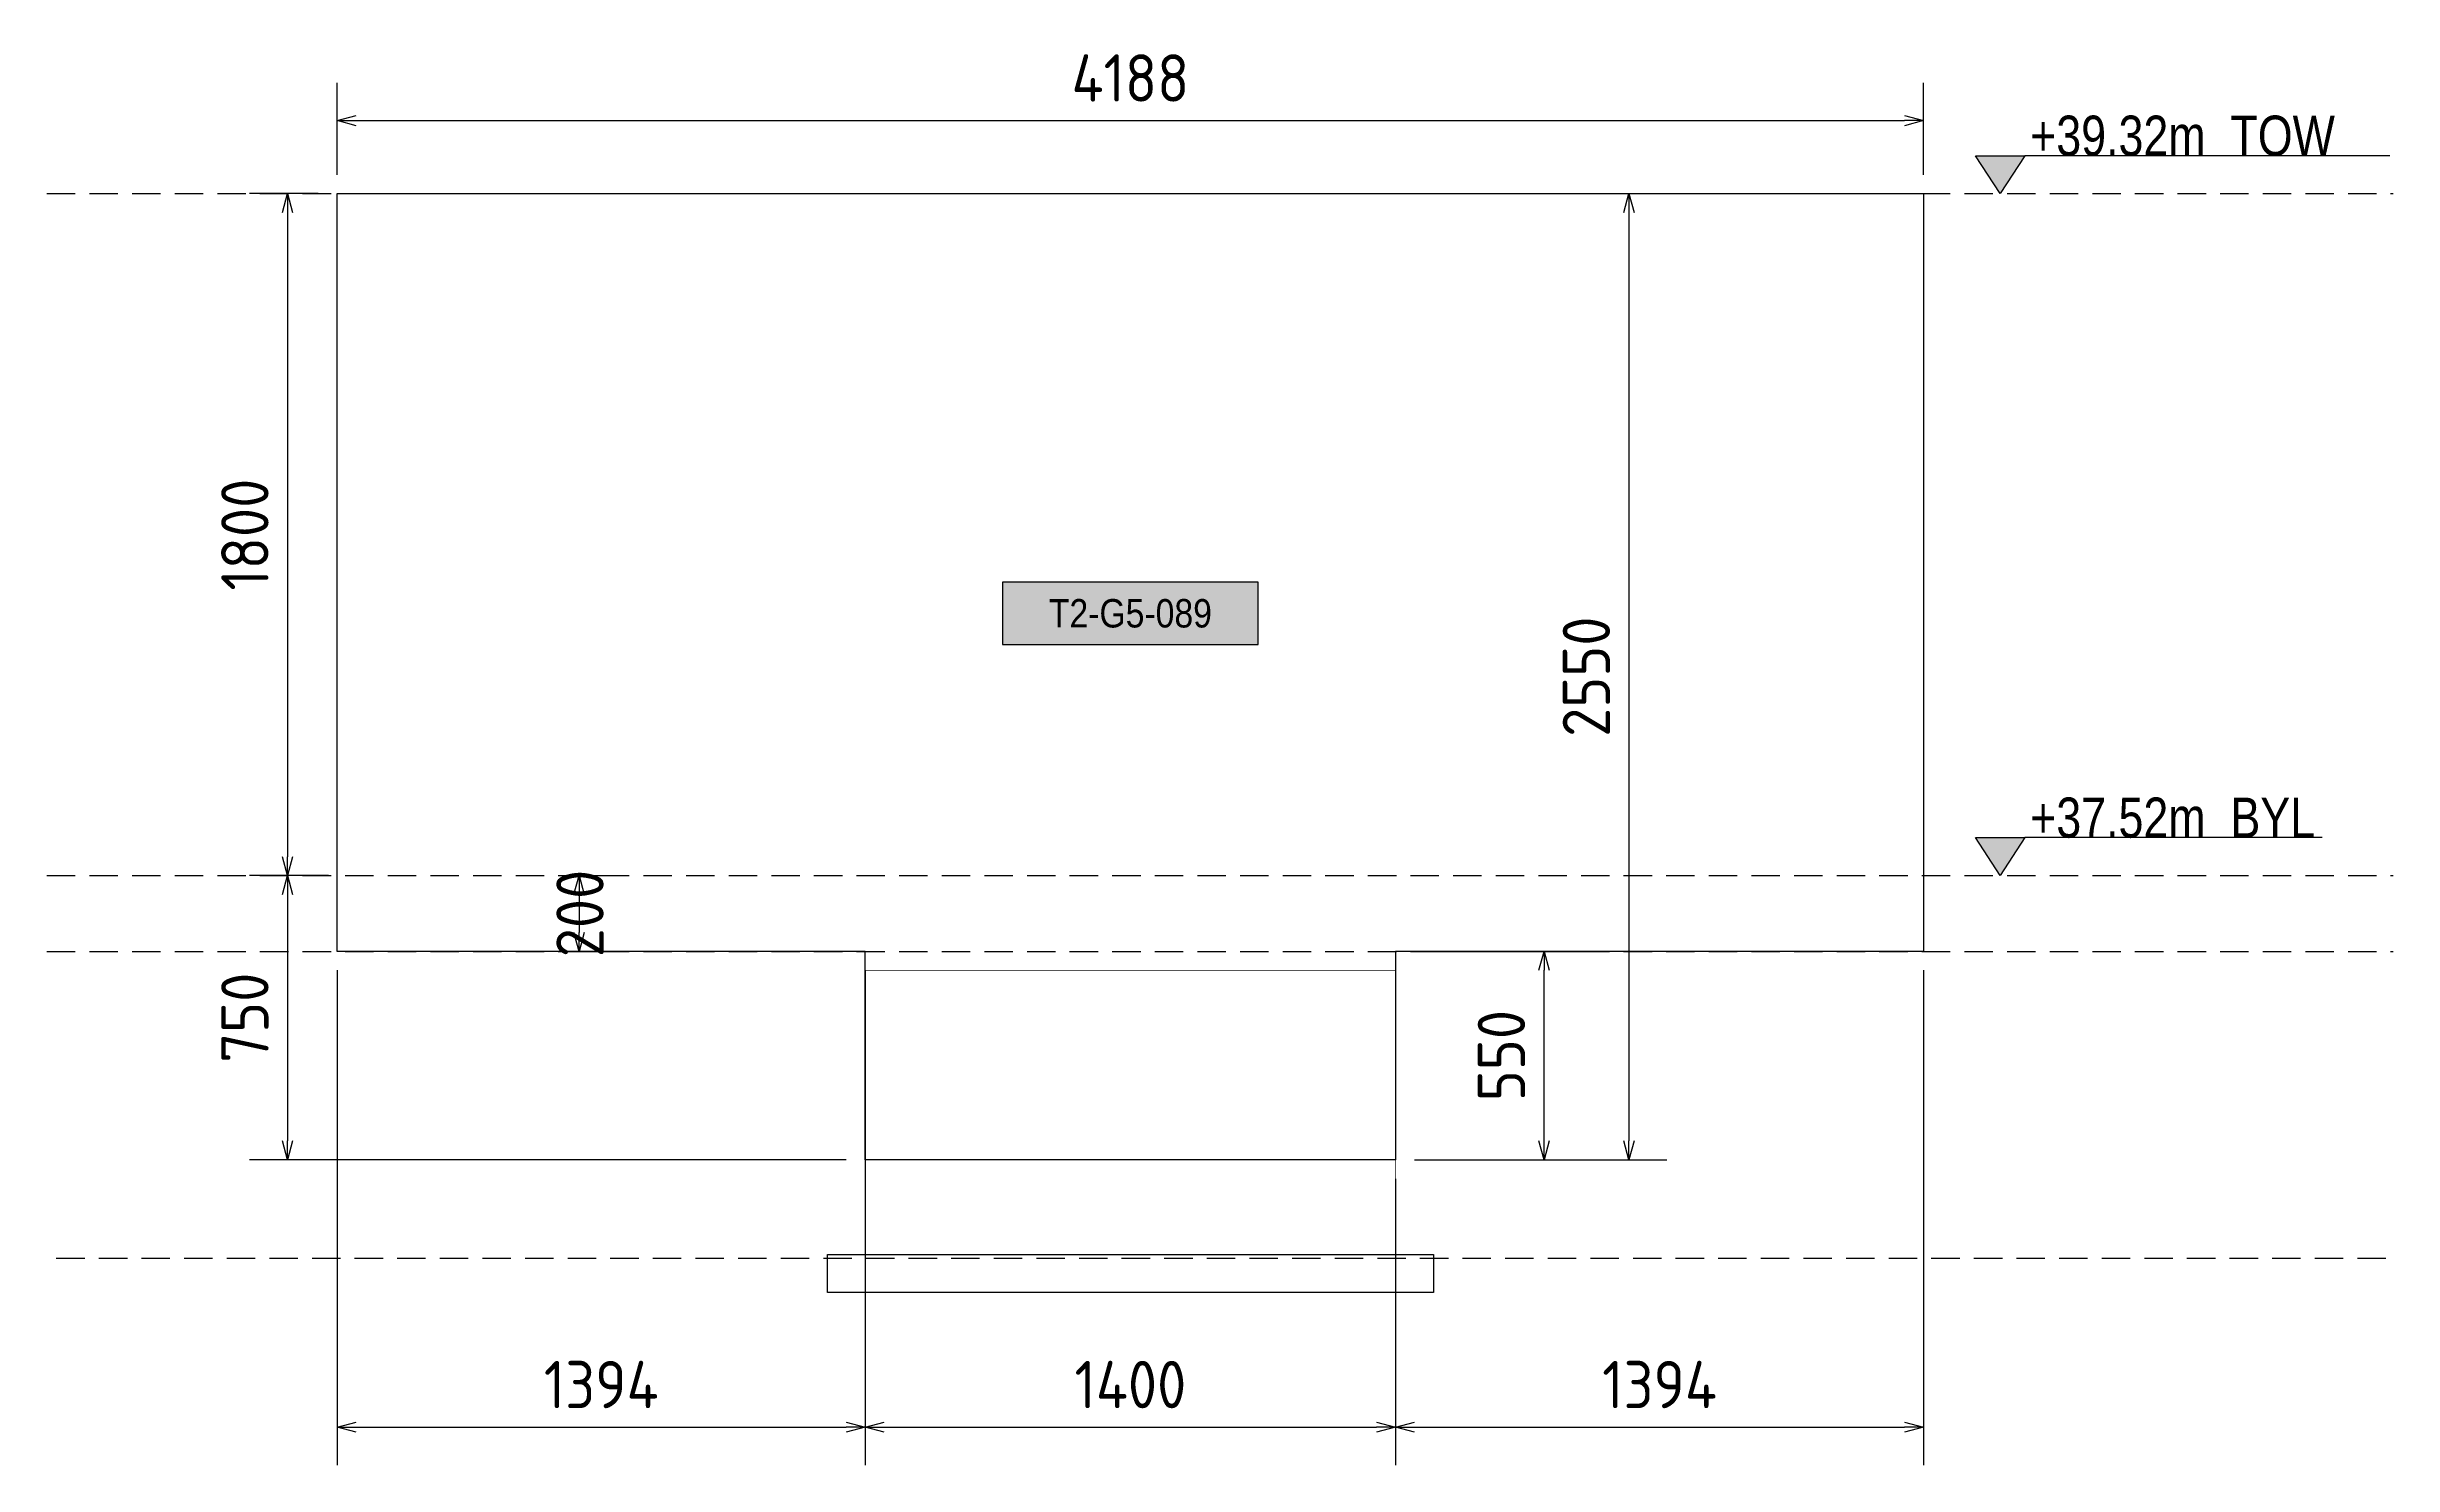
# Model space of a CAD drawing. Header units: centimetres. Extents: x -6122352 to 4157695, y -1694241 to 1947892.
# Drawn here: x 3565212 to 3571406, y 556057 to 559800 of the extents above; entities that cross this region are included whole.
import ezdxf
from ezdxf.enums import TextEntityAlignment as Align

# ---------------------------------------------------------------- set-up
doc = ezdxf.new("R2010")
doc.units = ezdxf.units.CM
doc.header["$MEASUREMENT"] = 0
doc.header["$PDMODE"] = 66
doc.header["$PDSIZE"] = 100
doc.linetypes.add('DASHED2', pattern=[0.375, 0.25, -0.125])
doc.linetypes.add('HIDDEN', pattern=[0.375, 0.25, -0.125])
for name, color, linetype in [('00-MI-DIM', 7, 'Continuous'), ('@MI-TYPE-02', 6, 'Continuous'), ('JML-Dimension', 1, 'Continuous'), ('PANEL-TAGS', 7, 'Continuous'), ('SECTION', 130, 'Continuous')]:
    doc.layers.add(name, color=color, linetype=linetype)
doc.styles.add('PANELTAG_STYLE', font='arial.ttf')
doc.styles.add('Schueco-BEMSTIL', font='isocpeur.ttf', dxfattribs={"width": 0.9})
doc.styles.add('txt-Pisa-std', font='arial.ttf', dxfattribs={"width": 0.8})
doc.dimstyles.new('MI- JWC-TXT-2.5 MM', dxfattribs={"dimscale": 1.5, "dimtxt": 2.5, "dimasz": 1, "dimexe": 2, "dimexo": 1, "dimgap": 1, "dimtad": 1, "dimdec": 0, "dimdsep": 46, "dimtxsty": 'Schueco-BEMSTIL', "dimblk": 'OPEN30', "dimcen": 0, "dimdle": 2, "dimclrd": 140, "dimclre": 8, "dimclrt": 40, "dimadec": 0, "dimazin": 2, "dimtfac": 1, "dimtdec": 0, "dimtix": 1, "dimtmove": 2, "dimatfit": 3, "dimldrblk": 'OPEN', "dimfxl": 2, "dimlwd": -1, "dimlwe": -1, "dimarcsym": 0})

# ---------------------------------------------------------------- blocks, each defined once
blk = doc.blocks.new('_Open30')
at = {"color": 0, "linetype": 'ByBlock', "lineweight": -2}
for p, q in [((-1, 0.27), (0, 0)), ((0, 0), (-1, -0.27)), ((0, 0), (-1, 0))]:
    blk.add_line(p, q, dxfattribs=at)
blk = doc.blocks.new('*D3303')
at = {"layer": '00-MI-DIM', "color": 8, "transparency": 16777216}
for p, q in [((3565978.3, 559462.8), (3565978.3, 559705.6)), ((3570166.3, 559462.8), (3570166.3, 559705.6))]:
    blk.add_line(p, q, dxfattribs=at)
at = {"layer": '00-MI-DIM', "color": 140, "transparency": 16777216}
blk.add_line((3566028.3, 559605.6), (3570116.3, 559605.6), dxfattribs=at)
at = {"layer": 'Defpoints', "color": 0, "transparency": 16777216}
for p in [(3570166.3, 559605.6), (3565978.3, 559412.8), (3570166.3, 559412.8)]:
    blk.add_point(p, dxfattribs=at)
at = {"layer": '00-MI-DIM', "color": 140, "transparency": 16777216, "xscale": 50, "yscale": 50, "zscale": 50, "rotation": 180}
blk.add_blockref('_Open30', (3565978.3, 559605.6), dxfattribs=at)
at = {"layer": '00-MI-DIM', "color": 140, "transparency": 16777216, "xscale": 50, "yscale": 50, "zscale": 50}
blk.add_blockref('_Open30', (3570166.3, 559605.6), dxfattribs=at)
at = {"layer": '00-MI-DIM', "color": 40, "transparency": 16777216, "insert": (3568072.3, 559718.1), "char_height": 125, "attachment_point": 5, "style": 'Schueco-BEMSTIL'}
blk.add_mtext('4188', dxfattribs=at)
blk = doc.blocks.new('_Open')
at = {"color": 0, "linetype": 'ByBlock', "lineweight": -2}
for p, q in [((-1, 0.2), (0, 0)), ((-1, -0.2), (0, 0)), ((0, 0), (-1, 0))]:
    blk.add_line(p, q, dxfattribs=at)
blk = doc.blocks.new('*D3304')
at = {"layer": '00-MI-DIM', "color": 8, "transparency": 16777216}
for p, q in [((3565928.3, 559412.8), (3565747, 559412.8)), ((3565955.3, 557612.8), (3565747, 557612.8))]:
    blk.add_line(p, q, dxfattribs=at)
at = {"layer": '00-MI-DIM', "color": 140, "transparency": 16777216}
blk.add_line((3565847, 559362.8), (3565847, 557662.8), dxfattribs=at)
at = {"layer": 'Defpoints', "color": 0, "transparency": 16777216}
for p in [(3565978.3, 559412.8), (3565847, 557612.8), (3566005.3, 557612.8)]:
    blk.add_point(p, dxfattribs=at)
at = {"layer": '00-MI-DIM', "color": 140, "transparency": 16777216, "xscale": 50, "yscale": 50, "zscale": 50}
for p, rotation in [((3565847, 559412.8), 90), ((3565847, 557612.8), 270)]:
    blk.add_blockref('_Open30', p, dxfattribs=dict(at, rotation=rotation))
at = {"layer": '00-MI-DIM', "color": 40, "transparency": 16777216, "insert": (3565734.5, 558512.8), "char_height": 125, "attachment_point": 5, "rotation": 90, "style": 'Schueco-BEMSTIL'}
blk.add_mtext('1800', dxfattribs=at)
blk = doc.blocks.new('*D3305')
at = {"layer": '00-MI-DIM', "color": 8, "transparency": 16777216}
for p, q in [((3565928.3, 557612.8), (3565747, 557612.8)), ((3567322.3, 556862.8), (3565747, 556862.8))]:
    blk.add_line(p, q, dxfattribs=at)
at = {"layer": '00-MI-DIM', "color": 140, "transparency": 16777216}
blk.add_line((3565847, 557562.8), (3565847, 556912.8), dxfattribs=at)
at = {"layer": 'Defpoints', "color": 0, "transparency": 16777216}
for p in [(3565978.3, 557612.8), (3565847, 556862.8), (3567372.3, 556862.8)]:
    blk.add_point(p, dxfattribs=at)
at = {"layer": '00-MI-DIM', "color": 140, "transparency": 16777216, "xscale": 50, "yscale": 50, "zscale": 50}
for p, rotation in [((3565847, 557612.8), 90), ((3565847, 556862.8), 270)]:
    blk.add_blockref('_Open30', p, dxfattribs=dict(at, rotation=rotation))
at = {"layer": '00-MI-DIM', "color": 40, "transparency": 16777216, "insert": (3565734.5, 557237.8), "char_height": 125, "attachment_point": 5, "rotation": 90, "style": 'Schueco-BEMSTIL'}
blk.add_mtext('750', dxfattribs=at)
blk = doc.blocks.new('*D3306')
at = {"layer": '00-MI-DIM', "color": 8, "transparency": 16777216}
for p, q in [((3566637.9, 557612.8), (3566716.7, 557612.8)), ((3566637.9, 557412.8), (3566716.7, 557412.8))]:
    blk.add_line(p, q, dxfattribs=at)
at = {"layer": '00-MI-DIM', "color": 140, "transparency": 16777216}
blk.add_line((3566616.7, 557562.8), (3566616.7, 557462.8), dxfattribs=at)
at = {"layer": 'Defpoints', "color": 0, "transparency": 16777216}
for p in [(3566587.9, 557612.8), (3566587.9, 557412.8), (3566616.7, 557412.8)]:
    blk.add_point(p, dxfattribs=at)
at = {"layer": '00-MI-DIM', "color": 140, "transparency": 16777216, "xscale": 50, "yscale": 50, "zscale": 50}
for p, rotation in [((3566616.7, 557612.8), 90), ((3566616.7, 557412.8), 270)]:
    blk.add_blockref('_Open30', p, dxfattribs=dict(at, rotation=rotation))
at = {"layer": '00-MI-DIM', "color": 40, "transparency": 16777216, "insert": (3566619.2, 557512.8), "char_height": 125, "attachment_point": 5, "rotation": 90, "style": 'Schueco-BEMSTIL'}
blk.add_mtext('200', dxfattribs=at)
blk = doc.blocks.new('*D3307')
at = {"layer": '00-MI-DIM', "color": 8, "transparency": 16777216}
for p, q in [((3569382.7, 559412.8), (3569488.5, 559412.8)), ((3568822.3, 556862.8), (3569488.5, 556862.8))]:
    blk.add_line(p, q, dxfattribs=at)
at = {"layer": '00-MI-DIM', "color": 140, "transparency": 16777216}
blk.add_line((3569388.5, 559362.8), (3569388.5, 556912.8), dxfattribs=at)
at = {"layer": 'Defpoints', "color": 0, "transparency": 16777216}
for p in [(3569332.7, 559412.8), (3568772.3, 556862.8), (3569388.5, 556862.8)]:
    blk.add_point(p, dxfattribs=at)
at = {"layer": '00-MI-DIM', "color": 140, "transparency": 16777216, "xscale": 50, "yscale": 50, "zscale": 50}
for p, rotation in [((3569388.5, 559412.8), 90), ((3569388.5, 556862.8), 270)]:
    blk.add_blockref('_Open30', p, dxfattribs=dict(at, rotation=rotation))
at = {"layer": '00-MI-DIM', "color": 40, "transparency": 16777216, "insert": (3569276, 558137.8), "char_height": 125, "attachment_point": 5, "rotation": 90, "style": 'Schueco-BEMSTIL'}
blk.add_mtext('2550', dxfattribs=at)
blk = doc.blocks.new('*D3308')
at = {"layer": '00-MI-DIM', "color": 8, "transparency": 16777216}
for p, q in [((3565978.3, 557362.8), (3565978.3, 556056.9)), ((3567372.3, 557362.8), (3567372.3, 556056.9))]:
    blk.add_line(p, q, dxfattribs=at)
at = {"layer": '00-MI-DIM', "color": 140, "transparency": 16777216}
blk.add_line((3566028.3, 556156.9), (3567322.3, 556156.9), dxfattribs=at)
at = {"layer": 'Defpoints', "color": 0, "transparency": 16777216}
for p in [(3565978.3, 557412.8), (3567372.3, 557412.8), (3567372.3, 556156.9)]:
    blk.add_point(p, dxfattribs=at)
at = {"layer": '00-MI-DIM', "color": 140, "transparency": 16777216, "xscale": 50, "yscale": 50, "zscale": 50, "rotation": 180}
blk.add_blockref('_Open30', (3565978.3, 556156.9), dxfattribs=at)
at = {"layer": '00-MI-DIM', "color": 140, "transparency": 16777216, "xscale": 50, "yscale": 50, "zscale": 50}
blk.add_blockref('_Open30', (3567372.3, 556156.9), dxfattribs=at)
at = {"layer": '00-MI-DIM', "color": 40, "transparency": 16777216, "insert": (3566675.3, 556269.4), "char_height": 125, "attachment_point": 5, "style": 'Schueco-BEMSTIL'}
blk.add_mtext('1394', dxfattribs=at)
blk = doc.blocks.new('*D3309')
at = {"layer": '00-MI-DIM', "color": 8, "transparency": 16777216}
for p, q in [((3567372.3, 557362.8), (3567372.3, 556056.9)), ((3568772.3, 556812.8), (3568772.3, 556056.9))]:
    blk.add_line(p, q, dxfattribs=at)
at = {"layer": '00-MI-DIM', "color": 140, "transparency": 16777216}
blk.add_line((3567422.3, 556156.9), (3568722.3, 556156.9), dxfattribs=at)
at = {"layer": 'Defpoints', "color": 0, "transparency": 16777216}
for p in [(3567372.3, 557412.8), (3568772.3, 556862.8), (3568772.3, 556156.9)]:
    blk.add_point(p, dxfattribs=at)
at = {"layer": '00-MI-DIM', "color": 140, "transparency": 16777216, "xscale": 50, "yscale": 50, "zscale": 50, "rotation": 180}
blk.add_blockref('_Open30', (3567372.3, 556156.9), dxfattribs=at)
at = {"layer": '00-MI-DIM', "color": 140, "transparency": 16777216, "xscale": 50, "yscale": 50, "zscale": 50}
blk.add_blockref('_Open30', (3568772.3, 556156.9), dxfattribs=at)
at = {"layer": '00-MI-DIM', "color": 40, "transparency": 16777216, "insert": (3568072.3, 556269.4), "char_height": 125, "attachment_point": 5, "style": 'Schueco-BEMSTIL'}
blk.add_mtext('1400', dxfattribs=at)
blk = doc.blocks.new('*D3310')
at = {"layer": '00-MI-DIM', "color": 8, "transparency": 16777216}
for p, q in [((3570166.3, 557362.8), (3570166.3, 556056.9)), ((3568772.3, 556812.8), (3568772.3, 556056.9))]:
    blk.add_line(p, q, dxfattribs=at)
at = {"layer": '00-MI-DIM', "color": 140, "transparency": 16777216}
blk.add_line((3568822.3, 556156.9), (3570116.3, 556156.9), dxfattribs=at)
at = {"layer": 'Defpoints', "color": 0, "transparency": 16777216}
for p in [(3570166.3, 557412.8), (3568772.3, 556862.8), (3570166.3, 556156.9)]:
    blk.add_point(p, dxfattribs=at)
at = {"layer": '00-MI-DIM', "color": 140, "transparency": 16777216, "xscale": 50, "yscale": 50, "zscale": 50, "rotation": 180}
blk.add_blockref('_Open30', (3568772.3, 556156.9), dxfattribs=at)
at = {"layer": '00-MI-DIM', "color": 140, "transparency": 16777216, "xscale": 50, "yscale": 50, "zscale": 50}
blk.add_blockref('_Open30', (3570166.3, 556156.9), dxfattribs=at)
at = {"layer": '00-MI-DIM', "color": 40, "transparency": 16777216, "insert": (3569469.3, 556269.4), "char_height": 125, "attachment_point": 5, "style": 'Schueco-BEMSTIL'}
blk.add_mtext('1394', dxfattribs=at)
blk = doc.blocks.new('*D3311')
at = {"layer": '@MI-TYPE-02', "color": 8, "transparency": 16777216}
for p, q in [((3568822.3, 557412.8), (3569264.2, 557412.8)), ((3568822.3, 556862.8), (3569264.2, 556862.8))]:
    blk.add_line(p, q, dxfattribs=at)
at = {"layer": '@MI-TYPE-02', "color": 140, "transparency": 16777216}
blk.add_line((3569164.2, 556912.8), (3569164.2, 557362.8), dxfattribs=at)
at = {"layer": 'Defpoints', "color": 0, "transparency": 16777216}
for p in [(3568772.3, 557412.8), (3569164.2, 557412.8), (3568772.3, 556862.8)]:
    blk.add_point(p, dxfattribs=at)
at = {"layer": '@MI-TYPE-02', "color": 140, "transparency": 16777216, "xscale": 50, "yscale": 50, "zscale": 50}
for p, rotation in [((3569164.2, 557412.8), 90), ((3569164.2, 556862.8), 270)]:
    blk.add_blockref('_Open30', p, dxfattribs=dict(at, rotation=rotation))
at = {"layer": '@MI-TYPE-02', "color": 40, "transparency": 16777216, "insert": (3569051.7, 557137.8), "char_height": 125, "attachment_point": 5, "rotation": 90, "style": 'Schueco-BEMSTIL'}
blk.add_mtext('550', dxfattribs=at)
blk = doc.blocks.new('PANELTAG')
at = {"layer": 'PANEL-TAGS', "color": 1}
blk.add_lwpolyline([(-13.5, -3.3), (13.5, -3.3), (13.5, 3.3), (-13.5, 3.3)], close=True, dxfattribs=at)
at = {"layer": 'PANEL-TAGS', "color": 40, "true_color": 0xffd700}
blk.add_solid([(-13.5, -3.3), (13.5, -3.3), (-13.5, 3.3), (13.5, 3.3)], dxfattribs=at)
at = {"layer": 'PANEL-TAGS', "color": 5, "style": 'PANELTAG_STYLE', "width": 0.85}
blk.add_attdef('TAGNO', text='', height=3, dxfattribs=at).set_placement((0, 0), align=Align.MIDDLE)
blk = doc.blocks.new('*U3095')
at = {"layer": 'JML-Dimension'}
h = blk.add_hatch(color=10, dxfattribs=at)
h.dxf.hatch_style = 1
h.paths.add_polyline_path([(0, 0), (-1.54, 2.37), (1.54, 2.37)])
blk.add_line((20.09, 2.37), (1.54, 2.37), dxfattribs=at)
blk.add_lwpolyline([(0, 0), (-1.54, 2.37), (1.54, 2.37), (0, 0)], dxfattribs=at)
at = {"color": 5, "style": 'txt-Pisa-std', "width": 0.8}
blk.add_attdef('+0.0', text='', height=2.5, dxfattribs=at).set_placement((1.87, 2.37), align=Align.BOTTOM_LEFT)
blk = doc.blocks.new('*U1106')
at = {"layer": 'JML-Dimension'}
h = blk.add_hatch(color=10, dxfattribs=at)
h.dxf.hatch_style = 1
h.paths.add_polyline_path([(0, 0), (-1.54, 2.37), (1.54, 2.37)])
blk.add_line((24.31, 2.37), (1.54, 2.37), dxfattribs=at)
blk.add_lwpolyline([(0, 0), (-1.54, 2.37), (1.54, 2.37), (0, 0)], dxfattribs=at)
at = {"color": 5, "style": 'txt-Pisa-std', "width": 0.8}
blk.add_attdef('+0.0', text='', height=2.5, dxfattribs=at).set_placement((1.87, 2.37), align=Align.BOTTOM_LEFT)
blk = doc.blocks.new('T3-FOOTING ELEVATION')
at = {"color": 6, "linetype": 'HIDDEN', "ltscale": 5, "const_width": 2}
blk.add_lwpolyline([(30306558.2, 1676365.9), (30306558.2, 1676865.9), (30307958.2, 1676865.9), (30307958.2, 1676365.9)], dxfattribs=at)
at = {"color": 6, "ltscale": 20, "const_width": 2}
blk.add_lwpolyline([(30306558.2, 1676365.9), (30307958.2, 1676365.9), (30307958.2, 1676115.9), (30306558.2, 1676115.9)], close=True, dxfattribs=at)
at = {"color": 8, "ltscale": 20}
blk.add_lwpolyline([(30306458.2, 1676115.9), (30308058.2, 1676115.9), (30308058.2, 1676015.9), (30306458.2, 1676015.9)], close=True, dxfattribs=at)

msp = doc.modelspace()

# ---------------------------------------------------------------- linework, layer by layer
at = {"layer": '@MI-TYPE-02', "color": 160, "linetype": 'DASHED2', "ltscale": 300}
for points in [[(3565211.89912, 559412.79632), (3571405.77229, 559412.79632)], [(3565211.89912, 557612.79632), (3571405.77229, 557612.79632)], [(3565211.89912, 557412.79632), (3571405.77229, 557412.79632)], [(3565236.72259, 556602.79632), (3571405.77229, 556602.79632)]]:
    msp.add_lwpolyline(points, dxfattribs=at)
at = {"layer": '@MI-TYPE-02', "color": 30}
msp.add_lwpolyline([(3565978.27298, 559412.79632), (3570166.27298, 559412.79632), (3570166.27298, 557412.79632), (3568772.27298, 557412.79632), (3568772.27298, 556862.79632), (3567372.27298, 556862.79632), (3567372.27298, 557412.79632), (3565978.27298, 557412.79632)], close=True, dxfattribs=at)

# ---------------------------------------------------------------- block references
at = {"color": 2}
msp.add_blockref('T3-FOOTING ELEVATION', (-26739185.88859, -1119503.07744), dxfattribs=at)
at = {"layer": 'PANEL-TAGS', "color": 94}
ref = msp.add_blockref('PANELTAG', (3568072.27298, 558305.21907), dxfattribs=dict(at, xscale=25, yscale=25, zscale=25))
ref.add_attrib('TAGNO', 'T2-G5-089', dxfattribs={"color": 5, "height": 75, "style": 'PANELTAG_STYLE', "width": 0.85}).set_placement((3568072.27298, 558305.21907), align=Align.MIDDLE_CENTER)
at = {"layer": 'SECTION', "color": 6}
ref = msp.add_blockref('*U1106', (3570368.53326, 559412.79632), dxfattribs=dict(at, xscale=42.30147098076819, yscale=42.30147098076819, zscale=42.30147098076819))
ref.add_attrib('+0.0', '+39.32m  TOW', (3570447.6619, 559513.05339), dxfattribs={"layer": 'JML-Dimension', "color": 5, "height": 105.7536775, "style": 'txt-Pisa-std', "width": 0.8})
ref = msp.add_blockref('*U3095', (3570368.53326, 557612.79632), dxfattribs=dict(at, xscale=42.30147098076819, yscale=42.30147098076819, zscale=42.30147098076819))
ref.add_attrib('+0.0', '+37.52m  BYL', (3570447.6619, 557713.05339), dxfattribs={"layer": 'JML-Dimension', "color": 5, "height": 105.7536775, "style": 'txt-Pisa-std', "width": 0.8})

# ---------------------------------------------------------------- dimensions: what is measured, and where the dimension line sits
at = {"layer": '00-MI-DIM', "color": 30}
for base, p1, p2, picture, middle in [((3570166.27298, 559605.56672), (3565978.27298, 559412.79632), (3570166.27298, 559412.79632), '*D3303', (3568072.27298, 559718.06672)), ((3567372.27298, 556156.94733), (3565978.27298, 557412.79632), (3567372.27298, 557412.79632), '*D3308', (3566675.27298, 556269.44733)), ((3568772.27298, 556156.94733), (3567372.27298, 557412.79632), (3568772.27298, 556862.79632), '*D3309', (3568072.27298, 556269.44733)), ((3570166.27298, 556156.94733), (3568772.27298, 556862.79632), (3570166.27298, 557412.79632), '*D3310', (3569469.27298, 556269.44733))]:
    dim = msp.add_linear_dim(base=base, p1=p1, p2=p2, dimstyle='MI- JWC-TXT-2.5 MM', dxfattribs=at)
    dim.commit()
    dim.dimension.update_dxf_attribs({"geometry": picture, "text_midpoint": middle})
for base, p1, p2, picture, middle in [((3565847.0107, 557612.79632), (3565978.27298, 559412.79632), (3566005.30094, 557612.79632), '*D3304', (3565734.5107, 558512.79632)), ((3569388.4638, 556862.79632), (3569332.67109, 559412.79632), (3568772.27298, 556862.79632), '*D3307', (3569275.9638, 558137.79632)), ((3565847.0107, 556862.79632), (3565978.27298, 557612.79632), (3567372.27298, 556862.79632), '*D3305', (3565734.5107, 557237.79632))]:
    dim = msp.add_linear_dim(base=base, p1=p1, p2=p2, angle=90, dimstyle='MI- JWC-TXT-2.5 MM', dxfattribs=at)
    dim.commit()
    dim.dimension.update_dxf_attribs({"geometry": picture, "text_midpoint": middle})
dim = msp.add_linear_dim(base=(3566616.69015, 557412.79632), p1=(3566587.87765, 557612.79632), p2=(3566587.87765, 557412.79632), angle=90, dimstyle='MI- JWC-TXT-2.5 MM', dxfattribs=at)
dim.commit()
dim.dimension.update_dxf_attribs({"geometry": '*D3306', "text_midpoint": (3566619.19015, 557512.79632), "dimtype": 160})
at = {"layer": '@MI-TYPE-02', "color": 94}
dim = msp.add_linear_dim(base=(3569164.22738, 557412.79632), p1=(3568772.27298, 556862.79632), p2=(3568772.27298, 557412.79632), angle=90, dimstyle='MI- JWC-TXT-2.5 MM', dxfattribs=at)
dim.commit()
dim.dimension.update_dxf_attribs({"geometry": '*D3311', "text_midpoint": (3569051.72738, 557137.79632)})

doc.saveas('drawing.dxf')
